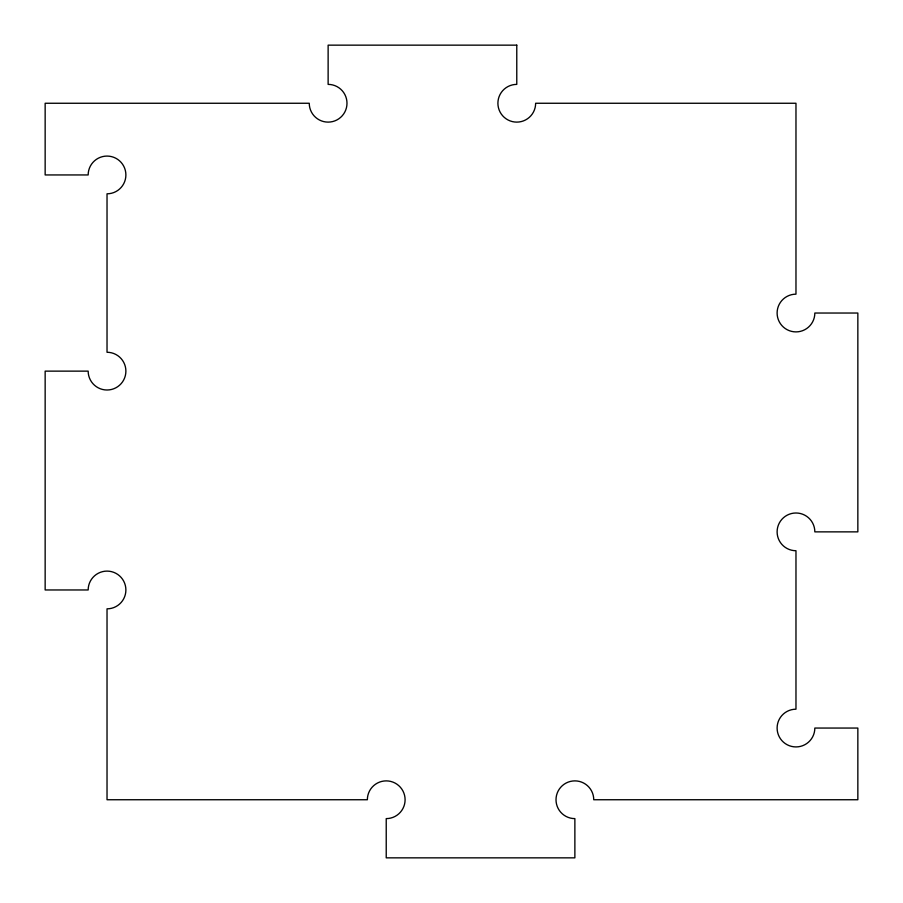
<?xml version="1.0" encoding="UTF-8"?>
<svg xmlns="http://www.w3.org/2000/svg" width="903" height="903" viewBox="0 0 903 903"><rect width="100%" height="100%" fill="white"/><g stroke="black" fill="none" stroke-linecap="round" stroke-linejoin="round"><path stroke-width="1.35" d="M516.776 45.15L328.128 45.15L328.128 84.385A18.861 18.861 0 0 1 346.989 103.258A18.861 18.861 0 0 1 328.128 122.119A18.861 18.861 0 0 1 309.255 103.258L45.15 103.258L45.15 174.945L88.167 174.945A18.861 18.861 0 0 1 107.028 156.072A18.861 18.861 0 0 1 125.889 174.945A18.861 18.861 0 0 1 107.028 193.806L107.028 352.272A18.861 18.861 0 0 1 125.889 371.133A18.861 18.861 0 0 1 107.028 390.006A18.861 18.861 0 0 1 88.167 371.133L45.15 371.133L45.15 589.964L88.167 589.964A18.861 18.861 0 0 1 107.028 571.102A18.861 18.861 0 0 1 125.889 589.964A18.861 18.861 0 0 1 107.028 608.836L107.028 799.742L367.363 799.742A18.861 18.861 0 0 1 386.224 780.881A18.861 18.861 0 0 1 405.097 799.742A18.861 18.861 0 0 1 386.224 818.615L386.224 857.85L574.872 857.85L574.872 818.615A18.861 18.861 0 0 1 556.011 799.742A18.861 18.861 0 0 1 574.872 780.881A18.861 18.861 0 0 1 593.745 799.742L857.85 799.742L857.85 728.055L814.833 728.055A18.861 18.861 0 0 1 795.972 746.928A18.861 18.861 0 0 1 777.111 728.055A18.861 18.861 0 0 1 795.972 709.194L795.972 550.728A18.861 18.861 0 0 1 777.111 531.867A18.861 18.861 0 0 1 795.972 512.994A18.861 18.861 0 0 1 814.833 531.867L857.85 531.867L857.85 313.036L814.833 313.036A18.861 18.861 0 0 1 795.972 331.898A18.861 18.861 0 0 1 777.111 313.036A18.861 18.861 0 0 1 795.972 294.164L795.972 103.258L535.637 103.258A18.861 18.861 0 0 1 516.776 122.119A18.861 18.861 0 0 1 497.903 103.258A18.861 18.861 0 0 1 516.776 84.385L516.776 45.15"/></g></svg>
